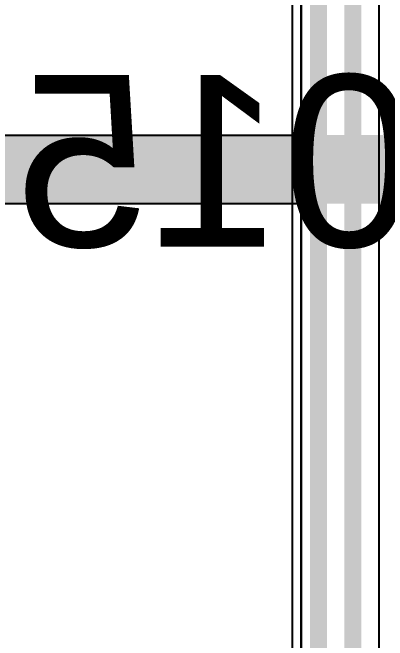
# Model space of a CAD drawing. Header units: inches. Extents: x -5 to 179, y -47 to 8.
# Drawn here: x 36.64 to 41, y -12.99 to -5.67 of the extents above; entities that cross this region are included whole.
import ezdxf

# ---------------------------------------------------------------- set-up
doc = ezdxf.new("R2010")
doc.units = ezdxf.units.IN
for name, color, linetype in [('Bottom Overlay', 54, 'Continuous'), ('Mechanical 1', 6, 'Continuous'), ('Top Layer', 1, 'Continuous'), ('Top Overlay', 2, 'Continuous'), ('Top Solder', 216, 'Continuous')]:
    doc.layers.add(name, color=color, linetype=linetype)
doc.styles.add('Arial', font='', dxfattribs={"height": 0.2})
doc.styles.get('Arial').set_extended_font_data('Arial')

msp = doc.modelspace()

# ---------------------------------------------------------------- linework, layer by layer
at = {"layer": 'Mechanical 1'}
msp.add_lwpolyline([(33.75, -7.5, 0.8, 0.8, 0), (60.925, -7.5, 0.8, 0.8, 0)], format="xyseb", dxfattribs=at)
at = {"layer": 'Top Layer'}
for p, q in [((39.8941, -4.2), (39.8941, -24.3733)), ((40.9059, -25.8), (40.9059, -4.5719))]:
    msp.add_line(p, q, dxfattribs=at)
for points in [[(40.2, -24.5, 0.2, 0.2, 0), (40.2, -4.2, 0.2, 0.2, 0)], [(40.6, -25.8, 0.2, 0.2, 0), (40.6, -4.4452, 0.2, 0.2, 0)]]:
    msp.add_lwpolyline(points, format="xyseb", dxfattribs=at)
at = {"layer": 'Top Overlay'}
msp.add_line((39.9984, -18.3309), (39.9981, -4.1642), dxfattribs=at)
at = {"layer": 'Top Solder'}
for p, q in [((39.9981, -4.1642), (39.9984, -18.3309)), ((33.9158, -7.0996), (39.9982, -7.0996)), ((39.9982, -7.0996), (39.9982, -7.9004)), ((39.9982, -7.9004), (33.7105, -7.9004))]:
    msp.add_line(p, q, dxfattribs=at)

# ---------------------------------------------------------------- texts
at = {"layer": 'Bottom Overlay', "style": 'Arial', "text_generation_flag": 2}
msp.add_text('Lysreklamen 2015', height=2.000001, rotation=360, dxfattribs=at).set_placement((59.5, -8.4))

doc.saveas('drawing.dxf')
